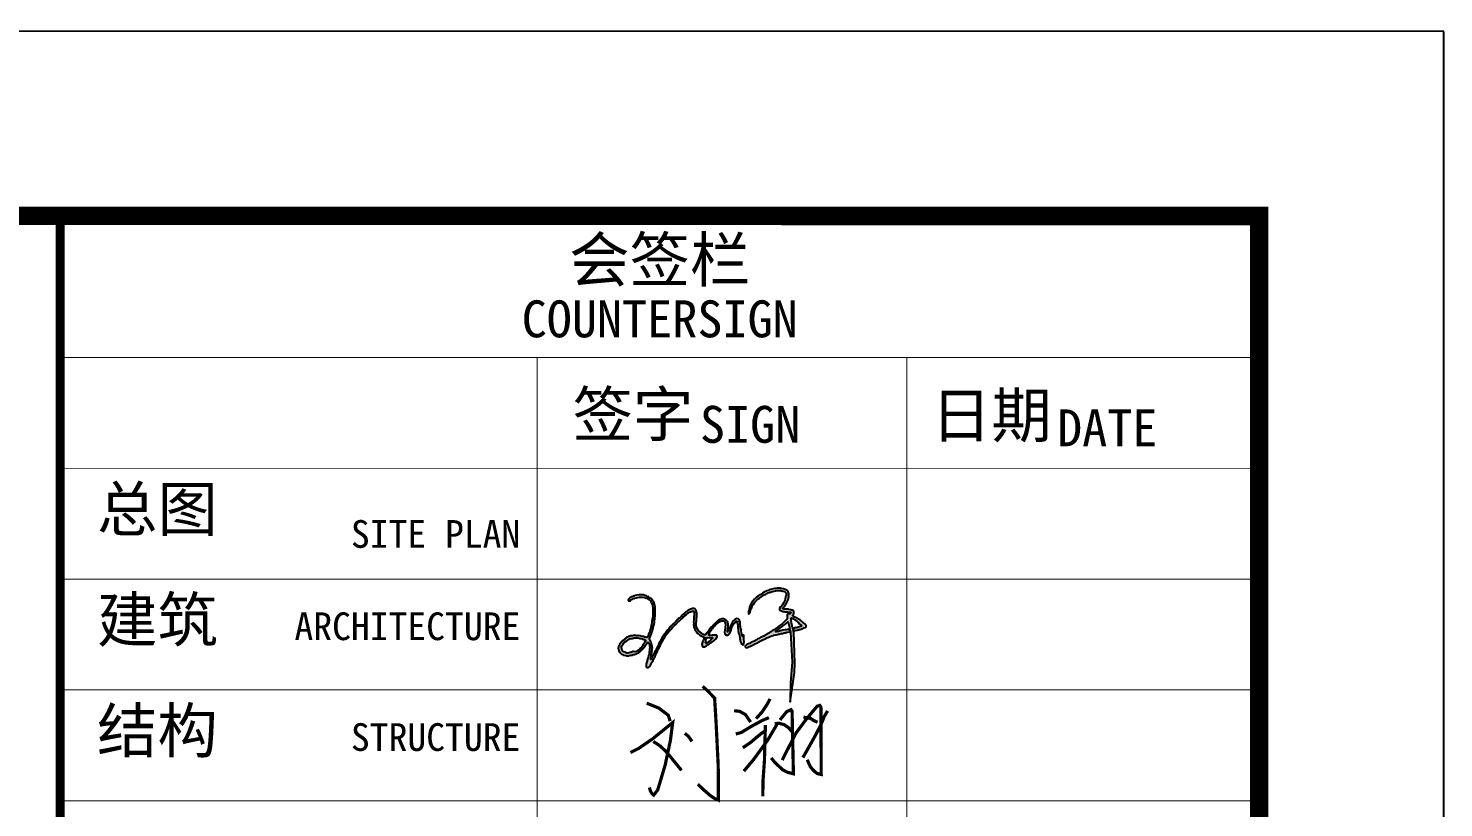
# Model space of a CAD drawing. Extents: x 115799 to 952918, y -190076 to 200966.
# Drawn here: x 471474 to 475310, y 151968 to 154078 of the extents above; entities that cross this region are included whole.
import ezdxf
from ezdxf.enums import TextEntityAlignment as Align

# ---------------------------------------------------------------- set-up
doc = ezdxf.new("R2010")
doc.units = 0
doc.header["$LTSCALE"] = 1000
doc.header["$MEASUREMENT"] = 0
for name, color, linetype in [('00-图签', 7, 'Continuous'), ('00-图签签名_10', 10, 'Continuous'), ('SHEET_LINE', 6, 'Continuous'), ('SHEET_TEXT', 7, 'Continuous'), ('建筑签名', 7, 'Continuous')]:
    doc.layers.add(name, color=color, linetype=linetype)
doc.layers.add('TK_TEXT', color=7, linetype='Continuous', lineweight=18)
doc.styles.add('A0-建筑图签$0$hwxh', font='STXIHEI.TTF')
doc.styles.add('华文细黑', font='STXIHEI.TTF', dxfattribs={"height": 10})

# ---------------------------------------------------------------- blocks, each defined once
blk = doc.blocks.new('A$C25DF6930')
at = {"layer": 'TK_TEXT', "lineweight": 30, "const_width": 6.67}
for points in [[(152, 242), (162.5, 232.9), (177, 217.5), (180.1, 165.8), (184.5, 77.2), (185, 5.1), (176.9, 8.7), (167.5, 15), (155.6, 25.3), (142, 38.3)], [(35.3, 207.1), (60, 197.2), (80.3, 182.1), (84.3, 169.6)], [(292.6, 216), (286.3, 204.3), (276.2, 189), (263.4, 174.8)], [(217.6, 191.4), (229.3, 190.1), (241.5, 183.1), (251.9, 167.7)], [(221, 142.9), (232.7, 146), (252.8, 158.3), (276, 170.9), (290.3, 177)], [(313.3, 172.1), (327.3, 189.5), (336.3, 193.4), (338.5, 190.3), (341.3, 60), (328.8, 63.1), (319.2, 68.1), (312.2, 74.6), (303.2, 83), (295, 93)], [(317.8, 88.4), (327.2, 107), (347.1, 145.4), (367.3, 172.6), (390.6, 200.5), (396.2, 202.5), (398.6, 199), (399.3, 58.6), (391.7, 60.2), (386.5, 63.8), (380.6, 69.9), (376.7, 74.7), (373.1, 82.2), (370.2, 89.3)], [(361, 93.8), (370.1, 109.5), (387.9, 141.4), (398.8, 162.5), (406, 180), (412.6, 191)], [(362.3, 177.9), (376.9, 175.4), (384, 170.6), (391.6, 167.4)], [(1.5, 104.2), (18.1, 112.5), (47.2, 132.4), (89.6, 166.7), (84.8, 129.5), (73.9, 78.3), (58.4, 26.4), (50, 15.6), (46.1, 19), (42.8, 25.1), (41, 31.4)], [(235.8, 114.2), (252.8, 125.8), (264.1, 135.6), (275.4, 144.7), (284.8, 150.8)], [(238, 65.5), (258.3, 89.8), (287.6, 129.9), (306.8, 162.7)], [(282.9, 161.4), (280.9, 87.7), (277.9, 45.5), (277.5, 13.1)], [(302.2, 164.8), (312.4, 165), (322.6, 162.1), (331.5, 155.6), (337.9, 147.9)], [(49.1, 127.3), (62.1, 119), (73, 109.1), (84.6, 95.8), (101.8, 74.7), (107.9, 67.2)], [(114.6, 144.2), (121.9, 138.6), (129.9, 127.4)]]:
    blk.add_lwpolyline(points, dxfattribs=at)
blk = doc.blocks.new('A$C016C1F08')
at = {"linetype": 'Continuous'}
h = blk.add_hatch(color=256, dxfattribs=at)
h.dxf.hatch_style = 1
h.paths.add_polyline_path([(975.1, 411.3), (975.1, 415.3), (973.1, 419.3), (973.1, 426), (968.4, 438.6), (965.8, 457.2), (967.1, 459.9), (966.5, 466.6), (967.8, 468.6), (971.1, 468.6), (971.8, 467.2), (978.4, 464.6), (978.4, 463.2), (983.8, 461.2), (987.1, 457.9), (989.1, 457.9), (1004.4, 444.6), (1005.7, 444.6), (1011.7, 435.9), (1021.7, 427.3), (1023.7, 423.3), (1019, 420.6), (1001.1, 415.3), (993.7, 414), (993.1, 414.6), (987.8, 413.3), (986.4, 412), (982.4, 412), (976.9, 408.7), (983.4, 391.8), (989.1, 398), (1001.1, 400), (1003.7, 401.3), (1005.1, 400.7), (1006.4, 402), (1010.4, 403.3), (1011, 402.7), (1014.4, 404.7), (1022.4, 405.3), (1025.7, 407.3), (1028.4, 407.3), (1029, 408.7), (1031, 408.7), (1033.7, 410.7), (1034.3, 410), (1039.7, 414), (1047.7, 415.3), (1050.3, 419.3), (1050.3, 427.3), (1047.7, 432), (1043.7, 435.9), (1038.3, 438.6), (1037, 440.6), (1035, 441.9), (1034.3, 441.3), (1024.4, 451.3), (1022.4, 451.3), (1022.4, 452.6), (1019.7, 455.2), (1017, 455.9), (1015.7, 458.6), (1007.7, 461.2), (1005.7, 463.9), (999.1, 467.2), (997.7, 469.9), (990.4, 471.2), (987.8, 473.2), (982.4, 474.5), (977.8, 479.9), (975.8, 479.9), (975.8, 483.9), (979.1, 489.2), (979.1, 491.2), (981.1, 493.2), (981.1, 504.5), (975.8, 511.2), (975.1, 510.5), (972.4, 512.5), (968.4, 512.5), (966.5, 513.8), (965.1, 513.2), (964.5, 514.5), (953.1, 515.8), (951.1, 517.1), (927.8, 517.1), (921.2, 518.5), (920.5, 519.8), (919.2, 519.8), (919.9, 523.1), (928.5, 532.5), (929.8, 534.5), (929.2, 535.1), (933.8, 540.4), (933.8, 541.8), (940.5, 551.1), (949.8, 570.4), (953.8, 587.7), (953.8, 606.3), (952.5, 607.7), (950.5, 615), (943.8, 622.3), (940.5, 623), (940.5, 624.3), (938.5, 626.3), (933.2, 627), (924.5, 631), (921.2, 631), (913.2, 633.6), (909.2, 633.6), (907.2, 635), (887.9, 635.6), (879.3, 633.6), (874.6, 633.6), (873.3, 632.3), (844, 625.6), (837.3, 621.6), (829.3, 619.6), (828, 618.3), (817.4, 614.3), (816, 612.3), (806, 607), (792.7, 597), (788.1, 595), (782.7, 589.7), (773.4, 584.4), (772.8, 582.4), (771.4, 582.4), (762.1, 573.7), (745.5, 552.4), (741.5, 543.1), (737.5, 538.4), (735.5, 531.1), (734.2, 529.8), (733.5, 523.8), (728.2, 505.2), (728.2, 491.9), (730.8, 491.2), (736.8, 499.8), (736.2, 500.5), (738.2, 503.8), (738.8, 509.8), (741.5, 515.2), (742.1, 520.5), (746.8, 526.5), (750.8, 539.8), (755.5, 543.8), (755.5, 545.1), (757.5, 546.4), (764.1, 556.4), (774.8, 567.1), (776.1, 569.7), (784.1, 575.7), (786.7, 576.4), (789.4, 579.7), (796.7, 583.7), (800.1, 587.7), (803.4, 588.4), (812, 595), (824.7, 601), (829.3, 605), (833.3, 605.7), (838, 609), (845.3, 610.3), (848, 612.3), (854, 613), (858.6, 617), (864.6, 616.3), (879.3, 619), (883.3, 621), (900.6, 621.6), (903.9, 620.3), (907.2, 621), (912.5, 620.3), (914.5, 619), (917.2, 619.6), (919.9, 617.7), (928.5, 615.7), (937.8, 607), (937.8, 592.4), (935.2, 587), (935.8, 585.7), (934.5, 580.4), (932.5, 577.7), (930.5, 565.1), (926.5, 555.1), (925.2, 554.4), (916.5, 540.4), (912.5, 536.4), (911.9, 534.5), (906.5, 529.8), (900.6, 520.5), (900.6, 517.1), (901.9, 516.5), (901.9, 514.5), (903.9, 512.5), (915.9, 505.8), (916.5, 506.5), (918.5, 505.2), (927.8, 504.5), (931.8, 503.2), (947.1, 503.2), (963.8, 500.5), (965.1, 495.2), (961.8, 490.5), (947.8, 491.2), (943.8, 488.5), (943.8, 464.6), (941.8, 461.2), (917.2, 435.9), (905.2, 428), (898.6, 422.6), (899.2, 422), (897.9, 422), (896.6, 420), (887.9, 415.3), (880.6, 408.7), (873.3, 404.7), (871.9, 402.7), (861.3, 396.7), (855.3, 391.3), (851.3, 390), (847.3, 386.7), (846, 386.7), (844.6, 384.7), (834.7, 379.4), (833.3, 377.4), (820, 370.7), (816, 367.4), (812, 366.7), (804.7, 362.1), (801.4, 361.4), (800.7, 360.1), (797.4, 360.1), (786.7, 353.4), (786.1, 354.1), (778.1, 350.1), (774.8, 346.8), (769.4, 344.8), (768.8, 343.4), (764.8, 341.4), (762.1, 341.4), (760.8, 339.4), (752.1, 336.1), (751.5, 334.8), (744.1, 332.8), (743.5, 331.4), (741.5, 331.4), (733.5, 326.1), (732.2, 326.8), (731.5, 325.5), (718.8, 320.1), (717.5, 318.1), (716.2, 318.8), (709.5, 312.8), (708.9, 306.8), (714.9, 302.2), (722.8, 302.8), (725.5, 304.8), (728.8, 305.5), (732.2, 308.1), (736.2, 308.8), (739.5, 310.8), (740.1, 310.1), (742.8, 312.8), (746.8, 314.8), (747.5, 314.1), (762.1, 321.5), (764.1, 324.1), (778.1, 329.4), (780.1, 331.4), (782.1, 331.4), (786.7, 335.4), (797.4, 340.8), (802, 342.1), (802.7, 343.4), (816.7, 350.7), (820.7, 351.4), (822.7, 353.4), (828.7, 355.4), (829.3, 356.7), (836.7, 358.7), (844.6, 363.4), (848.6, 364.1), (859.3, 368.7), (867.3, 370), (868.6, 371.4), (871.3, 371.4), (881.3, 374.7), (883.3, 374), (891.2, 376), (894.6, 378), (899.2, 378), (910.5, 382), (917.9, 382), (927.8, 386), (932.5, 385.4), (936.5, 387.4), (939.8, 386.7), (945.2, 388.7), (961.2, 390.5), (956.7, 405.6), (953.8, 404.7), (947.8, 405.3), (947.1, 404), (939.2, 402.7), (934.5, 403.3), (932.5, 402), (920.5, 400), (906.5, 396), (905.2, 396.7), (895.9, 393.3), (889.2, 393.3), (881.9, 391.3), (881.3, 390.7), (878.6, 392), (882.6, 396), (889.2, 399.3), (891.2, 402), (894.6, 403.3), (909.2, 415.3), (915.2, 418.6), (917.9, 422), (929.8, 430), (938.5, 437.3), (939.8, 439.9), (943.8, 443.3), (944.5, 442.6), (945.8, 445.3), (947.1, 444.6), (948.5, 445.9), (951.8, 440.6), (951.1, 439.9), (954.5, 430.6), (955.1, 423.3), (957.8, 417.3), (957.8, 406), (963.5, 388.7), (972.7, 222), (963.7, 105), (960.2, 0), (985.7, 164.5), (987.7, 216.5), (982.5, 390.8)])
h = blk.add_hatch(color=256, dxfattribs=at)
h.dxf.hatch_style = 1
h.paths.add_polyline_path([(678.2, 453.9), (674.3, 459.9), (670.3, 463.2), (669.6, 462.6), (663.6, 465.2), (653, 461.9), (641, 449.9), (633, 435.9), (631.7, 430.6), (627.7, 426), (628.3, 424), (625.7, 420.6), (625.7, 418.6), (623, 414), (623, 411.3), (619, 403.3), (617, 401.3), (614.3, 392), (611, 391.3), (610.4, 396.7), (614.3, 416), (613.7, 437.9), (611, 443.9), (611.7, 445.9), (601, 458.6), (599, 458.6), (594.4, 462.6), (593.7, 461.9), (587.7, 463.9), (579.7, 463.9), (569.1, 459.2), (567.1, 459.2), (557.8, 453.9), (549.8, 445.9), (549.1, 446.6), (537.1, 434.6), (533.8, 432.6), (528.5, 426.6), (527.2, 423.3), (518.5, 416.6), (515.2, 410.7), (512.5, 408.7), (504.5, 396.7), (501.2, 393.3), (499.9, 390), (497.9, 388.7), (498.5, 388), (497.2, 387.4), (497.2, 385.4), (495.9, 384.7), (489.9, 375.4), (485.9, 373.4), (479.2, 374.7), (473.9, 378), (472.6, 377.4), (470.6, 379.4), (468.6, 379.4), (467.9, 381.4), (465.9, 381.4), (460.6, 384.7), (460.6, 386.7), (459.3, 386.7), (455.9, 390.7), (453.9, 390.7), (449.9, 395.3), (449.9, 396.7), (447.9, 397.3), (445.3, 401.3), (445.3, 403.3), (444, 403.3), (444.6, 404), (443.3, 404.7), (442.6, 408.7), (440.6, 410.7), (436.6, 418.6), (437.3, 420.6), (436, 424), (434.6, 438.6), (436, 441.9), (435.3, 445.9), (436.6, 449.3), (436, 452.6), (437.3, 454.6), (437.3, 467.2), (438.6, 473.2), (438.6, 486.5), (440, 491.2), (438.6, 493.2), (439.3, 495.8), (437.3, 501.2), (437.3, 505.8), (435.3, 507.2), (433.3, 511.8), (428, 518.5), (422.7, 520.5), (415.3, 520.5), (407.3, 517.8), (406, 518.5), (405.4, 517.1), (404, 517.8), (389.4, 510.5), (381.4, 503.2), (375.4, 499.8), (370.7, 494.5), (369.4, 494.5), (369.4, 492.5), (368.1, 492.5), (361.4, 487.9), (355.4, 481.2), (354.1, 481.2), (353.4, 479.2), (341.5, 467.9), (338.8, 466.6), (333.5, 460.6), (331.5, 459.9), (324.1, 451.3), (321.5, 449.9), (320.2, 446.6), (313.5, 441.3), (308.2, 435.9), (308.2, 434.6), (307.5, 435.3), (300.2, 427.3), (297.5, 426), (296.9, 424), (294.2, 422.6), (291.5, 418.6), (288.2, 416), (288.9, 415.3), (286.2, 414), (282.9, 407.3), (282.2, 408), (272.2, 398), (272.2, 396.7), (270.2, 394.7), (270.9, 393.3), (266.9, 390.7), (266.9, 389.4), (264.2, 387.4), (261.6, 382.7), (259.6, 381.4), (259.6, 380), (257.6, 379.4), (258.3, 377.4), (256.9, 377.4), (256.9, 376), (250.3, 368.7), (249.6, 365.4), (245.6, 358.7), (244.3, 358.1), (244.9, 356.7), (242.9, 355.4), (240.3, 347.4), (239, 346.8), (239.6, 346.1), (238.3, 345.4), (237.6, 342.8), (236.3, 342.1), (233.6, 336.1), (232.3, 335.4), (233, 334.1), (229, 328.8), (228.3, 325.5), (227, 324.8), (225.6, 320.1), (224.3, 318.8), (224.3, 316.1), (220.3, 312.1), (211.7, 292.8), (207.7, 285.5), (206.3, 284.9), (206.3, 282.9), (204.3, 282.2), (204.3, 278.2), (202.3, 276.9), (202.3, 274.2), (201, 274.2), (198.3, 266.9), (197, 266.2), (197.7, 264.2), (196.4, 264.9), (195, 263.6), (195.7, 260.2), (195, 260.9), (193, 258.2), (193, 254.9), (185.7, 243.6), (184.4, 238.9), (182.4, 238.9), (182.4, 236.9), (181, 237.6), (180.4, 242.3), (181.7, 244.3), (181, 245.6), (183, 251.6), (183, 256.9), (184.4, 258.9), (185.7, 270.2), (187.7, 276.2), (187.7, 284.9), (189, 285.5), (189, 288.2), (187.7, 289.5), (189.7, 289.5), (188.4, 294.2), (189.7, 296.2), (189, 300.2), (190.4, 302.2), (189, 302.8), (189, 310.1), (184.4, 328.8), (181.7, 336.1), (179.7, 338.8), (178.4, 344.8), (175.1, 348.1), (175.1, 356.7), (177.7, 362.7), (179.7, 364.7), (180.4, 368.7), (182.4, 372), (181.7, 372.7), (185, 379.4), (185, 383.4), (187.7, 386.7), (188.4, 391.3), (191.7, 397.3), (193, 408), (194.4, 408), (194.4, 412.6), (195.7, 413.3), (196.4, 422), (197.7, 424), (197, 426), (198.3, 426.6), (198.3, 430), (199.7, 430.6), (201.7, 445.9), (201, 448.6), (203, 452.6), (202.3, 456.6), (203.7, 459.2), (203.7, 472.6), (205.7, 477.9), (205, 483.9), (206.3, 486.5), (205.7, 499.2), (207, 504.5), (207, 521.1), (205.7, 525.8), (205.7, 533.1), (204.3, 539.1), (202.3, 542.4), (202.3, 547.1), (200.3, 549.8), (199.7, 553.8), (198.3, 554.4), (198.3, 557.7), (193.7, 563.1), (193.7, 565.7), (192.4, 566.4), (191.7, 569.1), (189.7, 569.1), (183, 577.7), (177, 579.7), (176.4, 581), (175.1, 581), (171.1, 584.4), (169.7, 584.4), (168.4, 586.4), (165.7, 587.7), (163.7, 587), (163.7, 589), (162.4, 588.4), (157.7, 591.7), (153.1, 592.4), (152.4, 593.7), (149.1, 593.7), (144.4, 595.7), (142.4, 595), (139.1, 597), (114.5, 597), (91.9, 593), (87.9, 590.4), (85.2, 590.4), (80.5, 587.7), (75.9, 587), (66.6, 581.7), (56.6, 572.4), (55.2, 568.4), (57.9, 564.4), (68.6, 564.4), (71.9, 571.1), (77.2, 573.7), (79.2, 573.7), (82.5, 576.4), (89.9, 577.7), (91.9, 579.7), (118.5, 585), (134.5, 584.4), (146.4, 581.7), (148.4, 582.4), (150.4, 581), (159.1, 579), (172.4, 571.7), (179.7, 563.7), (181.7, 559.7), (186.4, 553.8), (186.4, 550.4), (187.7, 549.8), (190.4, 539.8), (191.7, 539.1), (191.7, 533.1), (193, 531.1), (193, 513.8), (194.4, 511.2), (193, 507.8), (193.7, 485.9), (192.4, 483.9), (192.4, 473.2), (189.7, 461.9), (190.4, 456.6), (189, 455.9), (189.7, 453.2), (188.4, 452.6), (188.4, 444.6), (187, 442.6), (186.4, 432.6), (184.4, 427.3), (183, 418.6), (181.7, 416.6), (182.4, 413.3), (180.4, 409.3), (180.4, 406.7), (177.7, 403.3), (177.7, 400), (175.7, 396.7), (175.7, 392), (173.7, 386.7), (172.4, 386), (172.4, 382), (169.7, 379.4), (169.7, 376), (167.1, 372.7), (167.1, 369.4), (164.4, 364.1), (163.1, 363.4), (163.7, 361.4), (160.4, 358.7), (157.1, 358.7), (155.8, 360.1), (148.4, 361.4), (141.1, 365.4), (140.4, 364.1), (139.8, 365.4), (131.1, 365.4), (123.1, 368.1), (112.5, 370), (111.2, 369.4), (108.5, 370.7), (101.2, 369.4), (90.5, 371.4), (88.5, 370), (85.2, 370.7), (79.2, 369.4), (71.9, 369.4), (69.9, 368.1), (63.9, 367.4), (60.6, 365.4), (54.6, 364.1), (51.3, 360.7), (47.9, 360.1), (44.6, 356.1), (39.9, 353.4), (40.6, 352.7), (38.6, 352.7), (35.9, 349.4), (34.6, 349.4), (34.6, 348.1), (33.3, 348.1), (30, 344.8), (26, 342.8), (23.3, 340.1), (23.3, 338.8), (22, 338.8), (18, 333.4), (16.6, 333.4), (6, 319.5), (4, 311.5), (2, 308.8), (1.3, 302.8), (0, 302.2), (2.7, 284.9), (4, 284.9), (3.3, 282.9), (5.3, 280.9), (6, 277.5), (6.7, 276.9), (7.3, 278.2), (8, 274.9), (18.6, 266.2), (25.3, 264.2), (27.3, 262.2), (28, 262.9), (31.3, 260.9), (41.9, 258.2), (43.3, 258.9), (47.9, 257.6), (56.6, 257.6), (66.6, 259.6), (67.9, 258.9), (74.5, 260.9), (79.2, 260.9), (79.9, 261.6), (83.9, 263.6), (90.5, 263.6), (99.2, 267.5), (101.2, 267.5), (106.5, 271.5), (112.5, 274.2), (113.2, 275.5), (113.8, 274.9), (118.5, 276.9), (121.1, 280.9), (124.5, 282.2), (136.4, 294.2), (139.1, 298.8), (141.1, 300.2), (141.1, 302.2), (143.8, 303.5), (143.8, 305.5), (146.4, 306.8), (151.8, 315.5), (163.7, 331.4), (168.4, 331.4), (171.7, 326.1), (175.7, 302.2), (174.4, 292.8), (174.4, 281.5), (173.1, 279.5), (171.7, 270.9), (171.7, 265.6), (169.1, 258.2), (167.1, 246.9), (165.7, 246.2), (165.7, 242.3), (164.4, 240.3), (165.1, 238.3), (161.7, 232.3), (162.4, 230.3), (161.1, 228.9), (160.4, 223), (159.1, 223), (159.7, 221.6), (158.4, 219.6), (158.4, 216.3), (157.1, 215.6), (158.4, 212.3), (156.4, 209.6), (156.4, 197), (160.4, 192.3), (161.1, 191.7), (168.4, 191.7), (169.1, 193), (169.7, 192.3), (171.7, 195.7), (173.7, 196.3), (173.7, 197.7), (179.7, 204.3), (181.7, 209), (186.4, 215), (186.4, 217), (191.7, 223.6), (191.7, 226.3), (194.4, 229.6), (194.4, 232.9), (196.4, 236.9), (197, 236.3), (199, 238.9), (201, 245.6), (205.7, 252.2), (208.3, 259.6), (207.7, 260.9), (210.3, 262.9), (209.7, 263.6), (213, 270.9), (216.3, 274.2), (219.6, 282.9), (219.6, 286.2), (221.6, 288.2), (221.6, 290.2), (227, 296.2), (228.3, 300.2), (227.6, 300.8), (230.3, 304.2), (230.3, 307.5), (233.6, 311.5), (235.6, 319.5), (239.6, 324.1), (242.3, 332.8), (244.9, 334.8), (246.3, 338.8), (248.3, 340.8), (247.6, 342.1), (249.6, 342.8), (255.6, 355.4), (259.6, 360.1), (259.6, 362.1), (262.9, 365.4), (263.6, 368.1), (267.6, 372), (267.6, 374), (270.2, 376), (271.6, 379.4), (272.9, 379.4), (275.6, 382), (275.6, 383.4), (276.9, 384), (278.2, 387.4), (282.2, 391.3), (282.2, 392.7), (287.5, 397.3), (288.2, 400.7), (290.2, 402), (290.2, 403.3), (293.5, 404.7), (302.2, 415.3), (305.5, 416.6), (306.2, 418.6), (312.2, 424.6), (314.8, 426), (320.8, 432), (320.8, 433.3), (321.5, 432.6), (338.1, 449.9), (340.1, 450.6), (342.1, 452.6), (341.5, 453.2), (346.1, 455.9), (351.4, 461.9), (357.4, 465.9), (362.1, 470.6), (362.1, 472.6), (363.4, 472.6), (363.4, 473.9), (365.4, 474.5), (370.1, 479.2), (372.1, 479.2), (374.7, 483.2), (378.7, 485.2), (392.7, 497.8), (397.4, 499.8), (401.4, 503.2), (404, 503.2), (407.3, 505.2), (415.3, 507.2), (419.3, 505.2), (420.7, 505.8), (420, 504.5), (422, 503.8), (424.7, 495.8), (424.7, 479.9), (423.3, 477.9), (424, 471.9), (422.7, 469.9), (422.7, 457.2), (421.3, 447.3), (422, 434.6), (420.7, 429.3), (422.7, 425.3), (422.7, 418.6), (425.3, 409.3), (427.3, 407.3), (428, 402.7), (430, 401.3), (430, 398.7), (432, 398), (431.3, 397.3), (434, 395.3), (433.3, 394.7), (436, 392.7), (436.6, 390), (438.6, 388), (438, 387.4), (443.3, 382), (446.6, 380.7), (456.6, 372), (463.9, 368.7), (464.6, 367.4), (469.9, 366.1), (471.2, 364.1), (481.2, 361.4), (481.2, 356.7), (476.6, 347.4), (474.6, 340.1), (473.2, 339.4), (472.6, 336.1), (471.2, 334.8), (471.2, 332.1), (469.9, 331.4), (469.2, 324.8), (467.9, 322.1), (469.2, 316.8), (468.6, 314.8), (471.2, 309.5), (474.6, 306.8), (481.2, 306.8), (492.5, 312.8), (493.9, 315.5), (495.2, 314.8), (501.9, 319.5), (505.9, 320.8), (516.5, 330.1), (519.2, 330.8), (520.5, 332.8), (521.2, 332.1), (534.5, 340.8), (535.1, 342.8), (535.8, 342.1), (539.1, 346.1), (547.1, 352.1), (546.5, 352.7), (548.5, 353.4), (548.5, 355.4), (553.1, 364.1), (553.1, 368.7), (549.1, 372.7), (538.5, 372.7), (529.8, 371.4), (527.2, 372), (522.5, 370), (508.5, 370), (505.9, 372), (505.9, 376), (507.9, 378), (507.2, 378.7), (509.8, 383.4), (509.8, 386), (511.8, 390), (520.5, 401.3), (521.8, 404.7), (524.5, 406.7), (525.2, 408.7), (527.2, 408.7), (530.5, 414.6), (535.8, 420), (539.8, 425.3), (539.1, 426), (543.8, 428.6), (546.5, 432), (557.1, 440.6), (558.4, 440.6), (564.4, 446.6), (565.1, 445.9), (568.4, 448.6), (579.1, 452.6), (588.4, 453.2), (593, 449.9), (595.7, 445.3), (595, 443.9), (599, 433.9), (598.4, 412.6), (597, 410), (595.7, 402), (596.4, 401.3), (595, 400), (594.4, 388.7), (595.7, 382), (597, 381.4), (596.4, 380), (597.7, 379.4), (598.4, 376), (601.7, 372.7), (602.4, 373.4), (603, 371.4), (613, 371.4), (625.7, 386.7), (625.7, 388.7), (627.7, 390.7), (631, 399.3), (630.3, 404), (632.3, 408.7), (633.7, 409.3), (637.6, 421.3), (645.6, 436.6), (649, 439.3), (655, 447.3), (660.3, 450.6), (664.3, 449.3), (666.3, 443.3), (665.6, 441.9), (668.3, 430.6), (668.3, 422.6), (668.9, 422), (669.6, 423.3), (668.9, 414), (670.9, 402), (670.3, 396.7), (672.9, 388.7), (672.9, 382.7), (676.9, 372.7), (676.9, 367.4), (679.6, 359.4), (678.9, 356.1), (680.9, 351.4), (680.2, 350.7), (681.6, 349.4), (680.9, 348.1), (682.2, 346.1), (682.2, 340.1), (684.2, 338.1), (683.6, 336.1), (688.9, 321.5), (694.9, 317.5), (700.9, 319.5), (702.9, 324.1), (704.2, 334.8), (702.9, 349.4), (702.9, 358.1), (701.5, 359.4), (702.9, 365.4), (702.9, 370), (702.2, 372.7), (700.9, 373.4), (696.9, 370.7), (695.6, 366.7), (692.9, 366.1), (693.6, 367.4), (692.2, 368.7), (692.2, 375.4), (688.9, 383.4), (686.2, 398.7), (686.2, 404.7), (684.2, 412.6), (684.2, 422), (682.2, 430), (680.9, 445.3)])
h.paths.add_polyline_path([(526.5, 359.4), (524.5, 353.4), (521.2, 352.1), (521.2, 350.7), (518.5, 348.8), (516.5, 344.8), (515.2, 344.8), (513.8, 341.4), (513.2, 342.1), (506.5, 335.4), (505.2, 336.1), (501.9, 332.1), (497.2, 329.4), (496.5, 330.1), (493.9, 326.8), (490.5, 326.8), (487.9, 328.8), (489.2, 335.4), (489.2, 346.1), (492.5, 352.7), (492.5, 354.7), (498.5, 358.7), (509.2, 358.1), (509.8, 359.4), (518.5, 358.1)], flags=16)
h.paths.add_polyline_path([(152.4, 344.8), (152.4, 340.1), (149.8, 334.8), (147.1, 332.8), (147.8, 331.4), (145.8, 330.1), (145.1, 326.8), (141.8, 324.1), (142.4, 323.5), (136.4, 315.5), (136.4, 314.1), (131.1, 308.8), (129.8, 305.5), (125.8, 302.2), (123.8, 298.2), (123.1, 298.8), (120.5, 294.8), (117.8, 293.5), (117.8, 292.2), (116.5, 292.2), (116.5, 290.8), (113.2, 288.2), (110.5, 288.2), (109.2, 285.5), (105.2, 284.9), (100.5, 280.9), (91.9, 278.9), (84.5, 281.5), (83.2, 280.2), (79.9, 280.2), (76.5, 277.5), (72.6, 277.5), (69.9, 275.5), (65.2, 275.5), (55.2, 272.2), (51.9, 272.2), (49.9, 273.5), (47.9, 272.2), (36.6, 277.5), (29.3, 278.9), (27.3, 281.5), (24.6, 283.5), (24, 282.9), (24, 286.8), (20, 293.5), (20, 299.5), (18.6, 300.2), (18.6, 311.5), (28, 322.1), (29.3, 326.1), (30.6, 324.8), (35.3, 332.8), (36.6, 332.8), (38.6, 335.4), (47.3, 340.1), (50.6, 344.8), (51.9, 344.1), (55.2, 347.4), (57.2, 347.4), (66.6, 352.7), (67.9, 352.1), (73.2, 354.1), (79.2, 354.1), (81.2, 355.4), (83.2, 354.7), (86.5, 355.4), (87.9, 356.7), (108.5, 356.7), (116.5, 354.7), (117.1, 355.4), (119.1, 354.1), (125.1, 354.1), (126.5, 352.7), (137.8, 351.4), (141.1, 348.8), (148.4, 347.4), (149.1, 346.1)], flags=16)
h.paths.add_polyline_path([(137.1, 351.4), (137.1, 350.1), (136.4, 350.7)], flags=0)
h.paths.add_polyline_path([(134.5, 351.4), (134.5, 350.1), (133.8, 350.7)], flags=0)
at = {"linetype": 'Continuous', "elevation": 0}
for points in [[(975.1, 411.3), (975.1, 415.3), (973.1, 419.3), (973.1, 426), (968.4, 438.6), (965.8, 457.2), (967.1, 459.9), (966.5, 466.6), (967.8, 468.6), (971.1, 468.6), (971.8, 467.2), (978.4, 464.6), (978.4, 463.2), (983.8, 461.2), (987.1, 457.9), (989.1, 457.9), (1004.4, 444.6), (1005.7, 444.6), (1011.7, 435.9), (1021.7, 427.3), (1023.7, 423.3), (1019, 420.6), (1001.1, 415.3), (993.7, 414), (993.1, 414.6), (987.8, 413.3), (986.4, 412), (982.4, 412), (976.9, 408.7), (983.4, 391.8), (989.1, 398), (1001.1, 400), (1003.7, 401.3), (1005.1, 400.7), (1006.4, 402), (1010.4, 403.3), (1011, 402.7), (1014.4, 404.7), (1022.4, 405.3), (1025.7, 407.3), (1028.4, 407.3), (1029, 408.7), (1031, 408.7), (1033.7, 410.7), (1034.3, 410), (1039.7, 414), (1047.7, 415.3), (1050.3, 419.3), (1050.3, 427.3), (1047.7, 432), (1043.7, 435.9), (1038.3, 438.6), (1037, 440.6), (1035, 441.9), (1034.3, 441.3), (1024.4, 451.3), (1022.4, 451.3), (1022.4, 452.6), (1019.7, 455.2), (1017, 455.9), (1015.7, 458.6), (1007.7, 461.2), (1005.7, 463.9), (999.1, 467.2), (997.7, 469.9), (990.4, 471.2), (987.8, 473.2), (982.4, 474.5), (977.8, 479.9), (975.8, 479.9), (975.8, 483.9), (979.1, 489.2), (979.1, 491.2), (981.1, 493.2), (981.1, 504.5), (975.8, 511.2), (975.1, 510.5), (972.4, 512.5), (968.4, 512.5), (966.5, 513.8), (965.1, 513.2), (964.5, 514.5), (953.1, 515.8), (951.1, 517.1), (927.8, 517.1), (921.2, 518.5), (920.5, 519.8), (919.2, 519.8), (919.9, 523.1), (928.5, 532.5), (929.8, 534.5), (929.2, 535.1), (933.8, 540.4), (933.8, 541.8), (940.5, 551.1), (949.8, 570.4), (953.8, 587.7), (953.8, 606.3), (952.5, 607.7), (950.5, 615), (943.8, 622.3), (940.5, 623), (940.5, 624.3), (938.5, 626.3), (933.2, 627), (924.5, 631), (921.2, 631), (913.2, 633.6), (909.2, 633.6), (907.2, 635), (887.9, 635.6), (879.3, 633.6), (874.6, 633.6), (873.3, 632.3), (844, 625.6), (837.3, 621.6), (829.3, 619.6), (828, 618.3), (817.4, 614.3), (816, 612.3), (806, 607), (792.7, 597), (788.1, 595), (782.7, 589.7), (773.4, 584.4), (772.8, 582.4), (771.4, 582.4), (762.1, 573.7), (745.5, 552.4), (741.5, 543.1), (737.5, 538.4), (735.5, 531.1), (734.2, 529.8), (733.5, 523.8), (728.2, 505.2), (728.2, 491.9), (730.8, 491.2), (736.8, 499.8), (736.2, 500.5), (738.2, 503.8), (738.8, 509.8), (741.5, 515.2), (742.1, 520.5), (746.8, 526.5), (750.8, 539.8), (755.5, 543.8), (755.5, 545.1), (757.5, 546.4), (764.1, 556.4), (774.8, 567.1), (776.1, 569.7), (784.1, 575.7), (786.7, 576.4), (789.4, 579.7), (796.7, 583.7), (800.1, 587.7), (803.4, 588.4), (812, 595), (824.7, 601), (829.3, 605), (833.3, 605.7), (838, 609), (845.3, 610.3), (848, 612.3), (854, 613), (858.6, 617), (864.6, 616.3), (879.3, 619), (883.3, 621), (900.6, 621.6), (903.9, 620.3), (907.2, 621), (912.5, 620.3), (914.5, 619), (917.2, 619.6), (919.9, 617.7), (928.5, 615.7), (937.8, 607), (937.8, 592.4), (935.2, 587), (935.8, 585.7), (934.5, 580.4), (932.5, 577.7), (930.5, 565.1), (926.5, 555.1), (925.2, 554.4), (916.5, 540.4), (912.5, 536.4), (911.9, 534.5), (906.5, 529.8), (900.6, 520.5), (900.6, 517.1), (901.9, 516.5), (901.9, 514.5), (903.9, 512.5), (915.9, 505.8), (916.5, 506.5), (918.5, 505.2), (927.8, 504.5), (931.8, 503.2), (947.1, 503.2), (963.8, 500.5), (965.1, 495.2), (961.8, 490.5), (947.8, 491.2), (943.8, 488.5), (943.8, 464.6), (941.8, 461.2), (917.2, 435.9), (905.2, 428), (898.6, 422.6), (899.2, 422), (897.9, 422), (896.6, 420), (887.9, 415.3), (880.6, 408.7), (873.3, 404.7), (871.9, 402.7), (861.3, 396.7), (855.3, 391.3), (851.3, 390), (847.3, 386.7), (846, 386.7), (844.6, 384.7), (834.7, 379.4), (833.3, 377.4), (820, 370.7), (816, 367.4), (812, 366.7), (804.7, 362.1), (801.4, 361.4), (800.7, 360.1), (797.4, 360.1), (786.7, 353.4), (786.1, 354.1), (778.1, 350.1), (774.8, 346.8), (769.4, 344.8), (768.8, 343.4), (764.8, 341.4), (762.1, 341.4), (760.8, 339.4), (752.1, 336.1), (751.5, 334.8), (744.1, 332.8), (743.5, 331.4), (741.5, 331.4), (733.5, 326.1), (732.2, 326.8), (731.5, 325.5), (718.8, 320.1), (717.5, 318.1), (716.2, 318.8), (709.5, 312.8), (708.9, 306.8), (714.9, 302.2), (722.8, 302.8), (725.5, 304.8), (728.8, 305.5), (732.2, 308.1), (736.2, 308.8), (739.5, 310.8), (740.1, 310.1), (742.8, 312.8), (746.8, 314.8), (747.5, 314.1), (762.1, 321.5), (764.1, 324.1), (778.1, 329.4), (780.1, 331.4), (782.1, 331.4), (786.7, 335.4), (797.4, 340.8), (802, 342.1), (802.7, 343.4), (816.7, 350.7), (820.7, 351.4), (822.7, 353.4), (828.7, 355.4), (829.3, 356.7), (836.7, 358.7), (844.6, 363.4), (848.6, 364.1), (859.3, 368.7), (867.3, 370), (868.6, 371.4), (871.3, 371.4), (881.3, 374.7), (883.3, 374), (891.2, 376), (894.6, 378), (899.2, 378), (910.5, 382), (917.9, 382), (927.8, 386), (932.5, 385.4), (936.5, 387.4), (939.8, 386.7), (945.2, 388.7), (961.2, 390.5), (956.7, 405.6), (953.8, 404.7), (947.8, 405.3), (947.1, 404), (939.2, 402.7), (934.5, 403.3), (932.5, 402), (920.5, 400), (906.5, 396), (905.2, 396.7), (895.9, 393.3), (889.2, 393.3), (881.9, 391.3), (881.3, 390.7), (878.6, 392), (882.6, 396), (889.2, 399.3), (891.2, 402), (894.6, 403.3), (909.2, 415.3), (915.2, 418.6), (917.9, 422), (929.8, 430), (938.5, 437.3), (939.8, 439.9), (943.8, 443.3), (944.5, 442.6), (945.8, 445.3), (947.1, 444.6), (948.5, 445.9), (951.8, 440.6), (951.1, 439.9), (954.5, 430.6), (955.1, 423.3), (957.8, 417.3), (957.8, 406), (963.5, 388.7), (972.7, 222), (963.7, 105), (960.2, 0), (985.7, 164.5), (987.7, 216.5), (982.5, 390.8), (975.1, 411.3)], [(160.4, 192.3), (161.1, 191.7), (168.4, 191.7), (169.1, 193), (169.7, 192.3), (171.7, 195.7), (173.7, 196.3), (173.7, 197.7), (179.7, 204.3), (181.7, 209), (186.4, 215), (186.4, 217), (191.7, 223.6), (191.7, 226.3), (194.4, 229.6), (194.4, 232.9), (196.4, 236.9), (197, 236.3), (199, 238.9), (201, 245.6), (205.7, 252.2), (208.3, 259.6), (207.7, 260.9), (210.3, 262.9), (209.7, 263.6), (213, 270.9), (216.3, 274.2), (219.6, 282.9), (219.6, 286.2), (221.6, 288.2), (221.6, 290.2), (227, 296.2), (228.3, 300.2), (227.6, 300.8), (230.3, 304.2), (230.3, 307.5), (233.6, 311.5), (235.6, 319.5), (239.6, 324.1), (242.3, 332.8), (244.9, 334.8), (246.3, 338.8), (248.3, 340.8), (247.6, 342.1), (249.6, 342.8), (255.6, 355.4), (259.6, 360.1), (259.6, 362.1), (262.9, 365.4), (263.6, 368.1), (267.6, 372), (267.6, 374), (270.2, 376), (271.6, 379.4), (272.9, 379.4), (275.6, 382), (275.6, 383.4), (276.9, 384), (278.2, 387.4), (282.2, 391.3), (282.2, 392.7), (287.5, 397.3), (288.2, 400.7), (290.2, 402), (290.2, 403.3), (293.5, 404.7), (302.2, 415.3), (305.5, 416.6), (306.2, 418.6), (312.2, 424.6), (314.8, 426), (320.8, 432), (320.8, 433.3), (321.5, 432.6), (338.1, 449.9), (340.1, 450.6), (342.1, 452.6), (341.5, 453.2), (346.1, 455.9), (351.4, 461.9), (357.4, 465.9), (362.1, 470.6), (362.1, 472.6), (363.4, 472.6), (363.4, 473.9), (365.4, 474.5), (370.1, 479.2), (372.1, 479.2), (374.7, 483.2), (378.7, 485.2), (392.7, 497.8), (397.4, 499.8), (401.4, 503.2), (404, 503.2), (407.3, 505.2), (415.3, 507.2), (419.3, 505.2), (420.7, 505.8), (420, 504.5), (422, 503.8), (424.7, 495.8), (424.7, 479.9), (423.3, 477.9), (424, 471.9), (422.7, 469.9), (422.7, 457.2), (421.3, 447.3), (422, 434.6), (420.7, 429.3), (422.7, 425.3), (422.7, 418.6), (425.3, 409.3), (427.3, 407.3), (428, 402.7), (430, 401.3), (430, 398.7), (432, 398), (431.3, 397.3), (434, 395.3), (433.3, 394.7), (436, 392.7), (436.6, 390), (438.6, 388), (438, 387.4), (443.3, 382), (446.6, 380.7), (456.6, 372), (463.9, 368.7), (464.6, 367.4), (469.9, 366.1), (471.2, 364.1), (481.2, 361.4), (481.2, 356.7), (476.6, 347.4), (474.6, 340.1), (473.2, 339.4), (472.6, 336.1), (471.2, 334.8), (471.2, 332.1), (469.9, 331.4), (469.2, 324.8), (467.9, 322.1), (469.2, 316.8), (468.6, 314.8), (471.2, 309.5), (474.6, 306.8), (481.2, 306.8), (492.5, 312.8), (493.9, 315.5), (495.2, 314.8), (501.9, 319.5), (505.9, 320.8), (516.5, 330.1), (519.2, 330.8), (520.5, 332.8), (521.2, 332.1), (534.5, 340.8), (535.1, 342.8), (535.8, 342.1), (539.1, 346.1), (547.1, 352.1), (546.5, 352.7), (548.5, 353.4), (548.5, 355.4), (553.1, 364.1), (553.1, 368.7), (549.1, 372.7), (538.5, 372.7), (529.8, 371.4), (527.2, 372), (522.5, 370), (508.5, 370), (505.9, 372), (505.9, 376), (507.9, 378), (507.2, 378.7), (509.8, 383.4), (509.8, 386), (511.8, 390), (511.2, 390.7), (511.8, 390), (520.5, 401.3), (521.8, 404.7), (524.5, 406.7), (525.2, 408.7), (527.2, 408.7), (530.5, 414.6), (535.8, 420), (539.8, 425.3), (539.1, 426), (543.8, 428.6), (546.5, 432), (557.1, 440.6), (558.4, 440.6), (564.4, 446.6), (565.1, 445.9), (568.4, 448.6), (579.1, 452.6), (588.4, 453.2), (593, 449.9), (595.7, 445.3), (595, 443.9), (599, 433.9), (598.4, 412.6), (597, 410), (595.7, 402), (596.4, 401.3), (595, 400), (594.4, 388.7), (595.7, 382), (597, 381.4), (596.4, 380), (597.7, 379.4), (598.4, 376), (601.7, 372.7), (602.4, 373.4), (603, 371.4), (613, 371.4), (625.7, 386.7), (625.7, 388.7), (627.7, 390.7), (631, 399.3), (630.3, 404), (632.3, 408.7), (633.7, 409.3), (637.6, 421.3), (645.6, 436.6), (649, 439.3), (655, 447.3), (660.3, 450.6), (664.3, 449.3), (666.3, 443.3), (665.6, 441.9), (668.3, 430.6), (668.3, 422.6), (668.9, 422), (669.6, 423.3), (668.9, 414), (670.9, 402), (670.3, 396.7), (672.9, 388.7), (672.9, 382.7), (676.9, 372.7), (676.9, 367.4), (679.6, 359.4), (678.9, 356.1), (680.9, 351.4), (680.2, 350.7), (681.6, 349.4), (680.9, 348.1), (682.2, 346.1), (682.2, 340.1), (684.2, 338.1), (683.6, 336.1), (688.9, 321.5), (694.9, 317.5), (700.9, 319.5), (702.9, 324.1), (704.2, 334.8), (702.9, 349.4), (702.9, 358.1), (701.5, 359.4), (702.9, 365.4), (702.9, 370), (702.2, 372.7), (700.9, 373.4), (696.9, 370.7), (695.6, 366.7), (692.9, 366.1), (693.6, 367.4), (692.2, 368.7), (692.2, 375.4), (688.9, 383.4), (686.2, 398.7), (686.2, 404.7), (684.2, 412.6), (684.2, 422), (682.2, 430), (680.9, 445.3), (678.2, 453.9), (674.3, 459.9), (670.3, 463.2), (669.6, 462.6), (663.6, 465.2), (653, 461.9), (641, 449.9), (633, 435.9), (631.7, 430.6), (627.7, 426), (628.3, 424), (625.7, 420.6), (625.7, 418.6), (623, 414), (623, 411.3), (619, 403.3), (617, 401.3), (614.3, 392), (611, 391.3), (610.4, 396.7), (614.3, 416), (613.7, 437.9), (611, 443.9), (611.7, 445.9), (601, 458.6), (599, 458.6), (594.4, 462.6), (593.7, 461.9), (587.7, 463.9), (579.7, 463.9), (569.1, 459.2), (567.1, 459.2), (557.8, 453.9), (549.8, 445.9), (549.1, 446.6), (537.1, 434.6), (533.8, 432.6), (528.5, 426.6), (527.2, 423.3), (518.5, 416.6), (515.2, 410.7), (512.5, 408.7), (504.5, 396.7), (501.2, 393.3), (499.9, 390), (497.9, 388.7), (498.5, 388), (497.2, 387.4), (497.2, 385.4), (495.9, 384.7), (489.9, 375.4), (485.9, 373.4), (479.2, 374.7), (473.9, 378), (472.6, 377.4), (470.6, 379.4), (468.6, 379.4), (467.9, 381.4), (465.9, 381.4), (460.6, 384.7), (460.6, 386.7), (459.3, 386.7), (455.9, 390.7), (453.9, 390.7), (449.9, 395.3), (449.9, 396.7), (447.9, 397.3), (445.3, 401.3), (445.3, 403.3), (444, 403.3), (444.6, 404), (443.3, 404.7), (442.6, 408.7), (440.6, 410.7), (436.6, 418.6), (437.3, 420.6), (436, 424), (434.6, 438.6), (436, 441.9), (435.3, 445.9), (436.6, 449.3), (436, 452.6), (437.3, 454.6), (437.3, 467.2), (438.6, 473.2), (438.6, 486.5), (440, 491.2), (438.6, 493.2), (439.3, 495.8), (437.3, 501.2), (437.3, 505.8), (435.3, 507.2), (433.3, 511.8), (428, 518.5), (422.7, 520.5), (415.3, 520.5), (407.3, 517.8), (406, 518.5), (405.4, 517.1), (404, 517.8), (389.4, 510.5), (381.4, 503.2), (375.4, 499.8), (370.7, 494.5), (369.4, 494.5), (369.4, 492.5), (368.1, 492.5), (361.4, 487.9), (355.4, 481.2), (354.1, 481.2), (353.4, 479.2), (341.5, 467.9), (338.8, 466.6), (333.5, 460.6), (331.5, 459.9), (324.1, 451.3), (321.5, 449.9), (320.2, 446.6), (313.5, 441.3), (308.2, 435.9), (308.2, 434.6), (307.5, 435.3), (300.2, 427.3), (297.5, 426), (296.9, 424), (294.2, 422.6), (291.5, 418.6), (288.2, 416), (288.9, 415.3), (286.2, 414), (282.9, 407.3), (282.2, 408), (272.2, 398), (272.2, 396.7), (270.2, 394.7), (270.9, 393.3), (266.9, 390.7), (266.9, 389.4), (264.2, 387.4), (261.6, 382.7), (259.6, 381.4), (259.6, 380), (257.6, 379.4), (258.3, 377.4), (256.9, 377.4), (256.9, 376), (250.3, 368.7), (249.6, 365.4), (245.6, 358.7), (244.3, 358.1), (244.9, 356.7), (242.9, 355.4), (240.3, 347.4), (239, 346.8), (239.6, 346.1), (238.3, 345.4), (237.6, 342.8), (236.3, 342.1), (233.6, 336.1), (232.3, 335.4), (233, 334.1), (229, 328.8), (228.3, 325.5), (227, 324.8), (225.6, 320.1), (224.3, 318.8), (224.3, 316.1), (220.3, 312.1), (211.7, 292.8), (207.7, 285.5), (206.3, 284.9), (206.3, 282.9), (204.3, 282.2), (204.3, 278.2), (202.3, 276.9), (202.3, 274.2), (201, 274.2), (198.3, 266.9), (197, 266.2), (197.7, 264.2), (196.4, 264.9), (195, 263.6), (195.7, 260.2), (195, 260.9), (193, 258.2), (193, 254.9), (185.7, 243.6), (184.4, 238.9), (182.4, 238.9), (182.4, 236.9), (181, 237.6), (180.4, 242.3), (181.7, 244.3), (181, 245.6), (183, 251.6), (183, 256.9), (184.4, 258.9), (185.7, 270.2), (187.7, 276.2), (187.7, 284.9), (189, 285.5), (189, 288.2), (187.7, 289.5), (189.7, 289.5), (188.4, 294.2), (189.7, 296.2), (189, 300.2), (190.4, 302.2), (189, 302.8), (189, 310.1), (184.4, 328.8), (181.7, 336.1), (179.7, 338.8), (178.4, 344.8), (175.1, 348.1), (175.1, 356.7), (177.7, 362.7), (179.7, 364.7), (180.4, 368.7), (182.4, 372), (181.7, 372.7), (185, 379.4), (185, 383.4), (187.7, 386.7), (188.4, 391.3), (191.7, 397.3), (193, 408), (194.4, 408), (194.4, 412.6), (195.7, 413.3), (196.4, 422), (197.7, 424), (197, 426), (198.3, 426.6), (198.3, 430), (199.7, 430.6), (201.7, 445.9), (201, 448.6), (203, 452.6), (202.3, 456.6), (203.7, 459.2), (203.7, 472.6), (205.7, 477.9), (205, 483.9), (206.3, 486.5), (205.7, 499.2), (207, 504.5), (207, 521.1), (205.7, 525.8), (205.7, 533.1), (204.3, 539.1), (202.3, 542.4), (202.3, 547.1), (200.3, 549.8), (199.7, 553.8), (198.3, 554.4), (198.3, 557.7), (193.7, 563.1), (193.7, 565.7), (192.4, 566.4), (191.7, 569.1), (189.7, 569.1), (183, 577.7), (177, 579.7), (176.4, 581), (175.1, 581), (171.1, 584.4), (169.7, 584.4), (168.4, 586.4), (165.7, 587.7), (163.7, 587), (163.7, 589), (162.4, 588.4), (157.7, 591.7), (153.1, 592.4), (152.4, 593.7), (149.1, 593.7), (144.4, 595.7), (142.4, 595), (139.1, 597), (114.5, 597), (91.9, 593), (87.9, 590.4), (85.2, 590.4), (80.5, 587.7), (75.9, 587), (66.6, 581.7), (56.6, 572.4), (55.2, 568.4), (57.9, 564.4), (68.6, 564.4), (71.9, 571.1), (77.2, 573.7), (79.2, 573.7), (82.5, 576.4), (89.9, 577.7), (91.9, 579.7), (118.5, 585), (134.5, 584.4), (146.4, 581.7), (148.4, 582.4), (150.4, 581), (159.1, 579), (172.4, 571.7), (179.7, 563.7), (181.7, 559.7), (186.4, 553.8), (186.4, 550.4), (187.7, 549.8), (190.4, 539.8), (191.7, 539.1), (191.7, 533.1), (193, 531.1), (193, 513.8), (194.4, 511.2), (193, 507.8), (193.7, 485.9), (192.4, 483.9), (192.4, 473.2), (189.7, 461.9), (190.4, 456.6), (189, 455.9), (189.7, 453.2), (188.4, 452.6), (188.4, 444.6), (187, 442.6), (186.4, 432.6), (184.4, 427.3), (183, 418.6), (181.7, 416.6), (182.4, 413.3), (180.4, 409.3), (180.4, 406.7), (177.7, 403.3), (177.7, 400), (175.7, 396.7), (175.7, 392), (173.7, 386.7), (172.4, 386), (172.4, 382), (169.7, 379.4), (169.7, 376), (167.1, 372.7), (167.1, 369.4), (164.4, 364.1), (163.1, 363.4), (163.7, 361.4), (160.4, 358.7), (157.1, 358.7), (155.8, 360.1), (148.4, 361.4), (141.1, 365.4), (140.4, 364.1), (139.8, 365.4), (131.1, 365.4), (123.1, 368.1), (112.5, 370), (111.2, 369.4), (108.5, 370.7), (101.2, 369.4), (90.5, 371.4), (88.5, 370), (85.2, 370.7), (79.2, 369.4), (71.9, 369.4), (69.9, 368.1), (63.9, 367.4), (60.6, 365.4), (54.6, 364.1), (51.3, 360.7), (47.9, 360.1), (44.6, 356.1), (39.9, 353.4), (40.6, 352.7), (38.6, 352.7), (35.9, 349.4), (34.6, 349.4), (34.6, 348.1), (33.3, 348.1), (30, 344.8), (26, 342.8), (23.3, 340.1), (23.3, 338.8), (22, 338.8), (18, 333.4), (16.6, 333.4), (6, 319.5), (4, 311.5), (2, 308.8), (1.3, 302.8), (0, 302.2), (2.7, 284.9), (4, 284.9), (3.3, 282.9), (5.3, 280.9), (6, 277.5), (6.7, 276.9), (7.3, 278.2), (8, 274.9), (18.6, 266.2), (25.3, 264.2), (27.3, 262.2), (28, 262.9), (31.3, 260.9), (41.9, 258.2), (43.3, 258.9), (47.9, 257.6), (56.6, 257.6), (66.6, 259.6), (67.9, 258.9), (74.5, 260.9), (79.2, 260.9), (79.9, 261.6), (78.5, 262.2), (79.9, 261.6), (83.9, 263.6), (90.5, 263.6), (99.2, 267.5), (101.2, 267.5), (106.5, 271.5), (112.5, 274.2), (113.2, 275.5), (113.8, 274.9), (118.5, 276.9), (121.1, 280.9), (124.5, 282.2), (136.4, 294.2), (139.1, 298.8), (141.1, 300.2), (141.1, 302.2), (143.8, 303.5), (143.8, 305.5), (146.4, 306.8), (151.8, 315.5), (163.7, 331.4), (168.4, 331.4), (171.7, 326.1), (175.7, 302.2), (174.4, 292.8), (174.4, 281.5), (173.1, 279.5), (171.7, 270.9), (171.7, 265.6), (169.1, 258.2), (167.1, 246.9), (165.7, 246.2), (165.7, 242.3), (164.4, 240.3), (165.1, 238.3), (161.7, 232.3), (162.4, 230.3), (161.1, 228.9), (160.4, 223), (159.1, 223), (159.7, 221.6), (158.4, 219.6), (158.4, 216.3), (157.1, 215.6), (158.4, 212.3), (156.4, 209.6), (156.4, 197), (160.4, 192.3)], [(593, 447.3), (593.7, 446.6), (593.7, 447.9), (593, 447.3)], [(55.2, 272.2), (51.9, 272.2), (49.9, 273.5), (47.9, 272.2), (36.6, 277.5), (29.3, 278.9), (27.3, 281.5), (24.6, 283.5), (24, 282.9), (24, 286.8), (20, 293.5), (20, 299.5), (18.6, 300.2), (18.6, 311.5), (28, 322.1), (29.3, 326.1), (30.6, 324.8), (35.3, 332.8), (36.6, 332.8), (38.6, 335.4), (47.3, 340.1), (50.6, 344.8), (51.9, 344.1), (55.2, 347.4), (57.2, 347.4), (66.6, 352.7), (67.9, 352.1), (73.2, 354.1), (79.2, 354.1), (81.2, 355.4), (83.2, 354.7), (86.5, 355.4), (87.9, 356.7), (108.5, 356.7), (116.5, 354.7), (117.1, 355.4), (119.1, 354.1), (125.1, 354.1), (126.5, 352.7), (137.8, 351.4), (141.1, 348.8), (148.4, 347.4), (149.1, 346.1), (152.4, 344.8), (152.4, 340.1), (149.8, 334.8), (147.1, 332.8), (147.8, 331.4), (145.8, 330.1), (145.1, 326.8), (141.8, 324.1), (142.4, 323.5), (136.4, 315.5), (136.4, 314.1), (131.1, 308.8), (129.8, 305.5), (125.8, 302.2), (123.8, 298.2), (123.1, 298.8), (120.5, 294.8), (117.8, 293.5), (117.8, 292.2), (116.5, 292.2), (116.5, 290.8), (113.2, 288.2), (110.5, 288.2), (109.2, 285.5), (105.2, 284.9), (100.5, 280.9), (91.9, 278.9), (84.5, 281.5), (83.2, 280.2), (79.9, 280.2), (76.5, 277.5), (72.6, 277.5), (69.9, 275.5), (65.2, 275.5), (55.2, 272.2)], [(133.8, 350.7), (134.5, 350.1), (134.5, 351.4), (133.8, 350.7)], [(136.4, 350.7), (137.1, 350.1), (137.1, 351.4), (136.4, 350.7)], [(493.9, 326.8), (490.5, 326.8), (487.9, 328.8), (489.2, 335.4), (489.2, 346.1), (492.5, 352.7), (492.5, 354.7), (498.5, 358.7), (509.2, 358.1), (509.8, 359.4), (518.5, 358.1), (526.5, 359.4), (524.5, 353.4), (521.2, 352.1), (521.2, 350.7), (518.5, 348.8), (516.5, 344.8), (515.2, 344.8), (513.8, 341.4), (513.2, 342.1), (506.5, 335.4), (505.2, 336.1), (501.9, 332.1), (497.2, 329.4), (496.5, 330.1), (493.9, 326.8)], [(157.1, 212.3), (157.7, 211.6), (157.7, 213), (157.1, 212.3)]]:
    blk.add_lwpolyline(points, dxfattribs=at)
blk = doc.blocks.new('图签-A1')
at = {"layer": 'SHEET_LINE', "const_width": 0.5}
blk.add_lwpolyline([(-65, 573.835), (-65, 512.335), (0, 512.335), (0, 573.835)], close=True, dxfattribs=at)
at = {"layer": 'SHEET_LINE', "const_width": 0.05}
for points in [[(-65, 566.335), (0, 566.335)], [(-39.145, 566.335), (-39.145, 512.335)], [(-19.101, 566.335), (-19.101, 512.335)], [(-65, 560.335), (0, 560.335)], [(-65, 554.335), (0, 554.335)], [(-65, 548.335), (0, 548.335)], [(-65, 542.335), (0, 542.335)]]:
    blk.add_lwpolyline(points, dxfattribs=at)
at = {"layer": '00-图签签名_10', "xscale": 0.00969408, "yscale": 0.00969408, "zscale": 0.00969408}
blk.add_blockref('A$C016C1F08', (-34.744, 547.693), dxfattribs=at)
at = {"layer": '建筑签名', "color": 7, "linetype": 'Continuous', "xscale": 0.026, "yscale": 0.026, "zscale": 0.026}
blk.add_blockref('A$C25DF6930', (-34.125, 542.234), dxfattribs=at)
at = {"layer": '00-图签签名_10', "style": 'A0-建筑图签$0$hwxh'}
for tag, p in [('曲佰忠', (-28.758, 153.542)), ('郭艳霞', (-28.758, 146.042)), ('关宝凤', (-28.758, 131.042)), ('李杰', (-28.758, 116.042)), ('李杰', (-28.758, 108.542))]:
    blk.add_attdef(tag, text='', height=2.3, dxfattribs=at).set_placement(p, align=Align.TOP_CENTER)
at = {"layer": 'SHEET_TEXT', "style": '华文细黑'}
for s, height, p in [('会签栏', 2.4, (-32.5, 572.835)), ('COUNTERSIGN', 2, (-32.5, 569.432))]:
    blk.add_text(s, height=height, dxfattribs=at).set_placement(p, align=Align.TOP_CENTER)
for s, height, p in [('签字', 2.4, (-37.222, 564.469)), ('日期', 2.4, (-17.792, 564.413)), ('SIGN', 2, (-30.32, 563.719)), ('DATE', 2, (-10.959, 563.53)), ('总图', 2.4, (-63, 559.335)), ('建筑', 2.4, (-63, 553.335)), ('结构', 2.4, (-63, 547.335))]:
    blk.add_text(s, height=height, dxfattribs=at).set_placement(p, align=Align.TOP_LEFT)
for s, p in [('SITE PLAN', (-40.056, 557.533)), ('ARCHITECTURE', (-40.056, 552.533)), ('STRUCTURE', (-40.056, 546.533))]:
    blk.add_text(s, height=1.5, dxfattribs=at).set_placement(p, align=Align.TOP_RIGHT)

msp = doc.modelspace()

# ---------------------------------------------------------------- linework, layer by layer
at = {"layer": '00-图签'}
msp.add_lwpolyline([(475310.5, 124369.9), (475310.5, 154069.9), (433260.5, 154078.2), (433260.5, 124378.2)], close=True, dxfattribs=at)
at = {"layer": '00-图签', "const_width": 50}
msp.add_lwpolyline([(474810.5, 124869.9), (474810.5, 153569.9), (434510.5, 153578.2), (434510.5, 124878.2)], close=True, dxfattribs=at)

# ---------------------------------------------------------------- block references
at = {"xscale": 50, "yscale": 50, "zscale": 50}
msp.add_blockref('图签-A1', (474810.5, 124869.9), dxfattribs=at)

doc.saveas('drawing.dxf')
